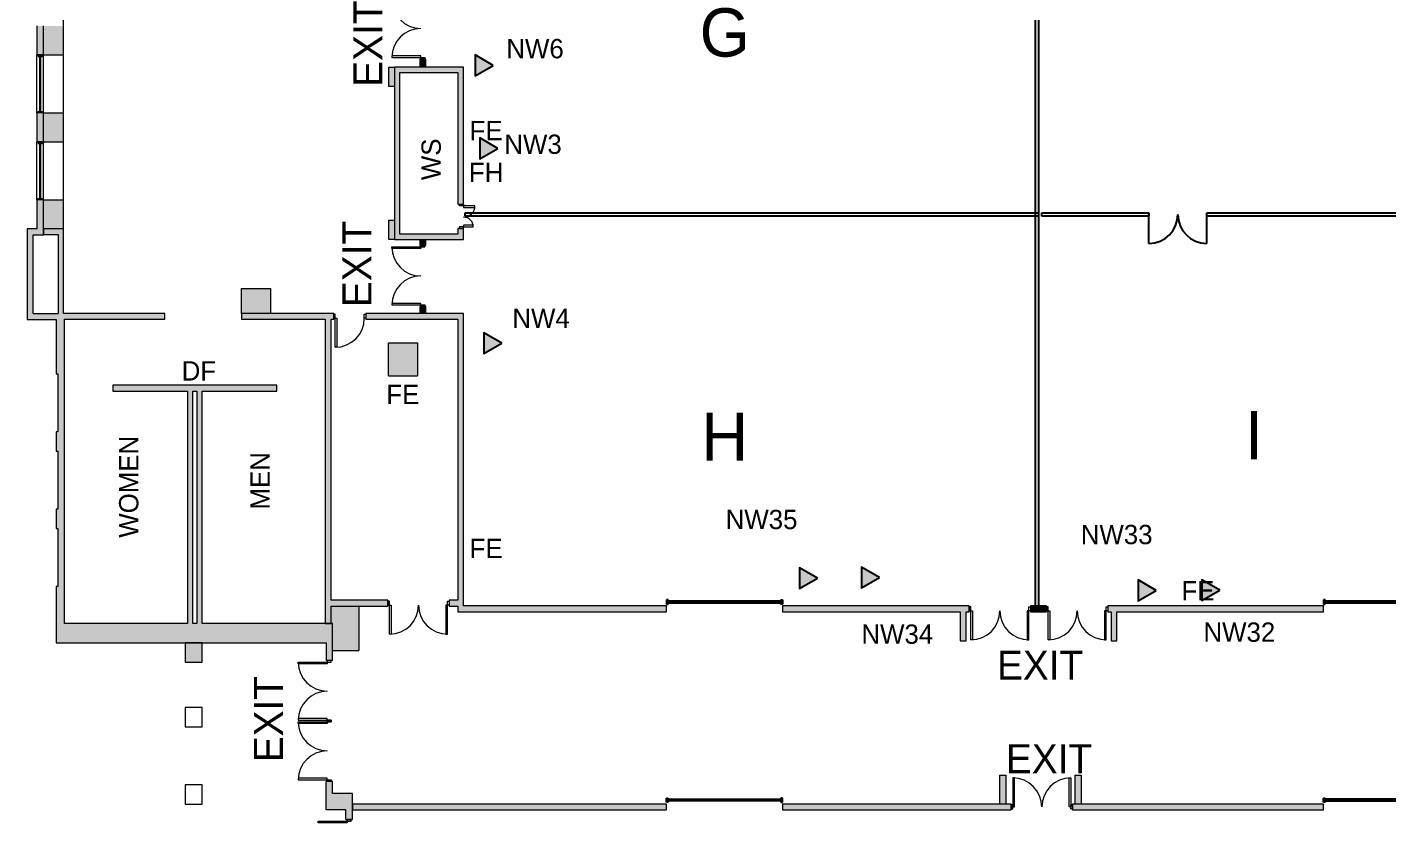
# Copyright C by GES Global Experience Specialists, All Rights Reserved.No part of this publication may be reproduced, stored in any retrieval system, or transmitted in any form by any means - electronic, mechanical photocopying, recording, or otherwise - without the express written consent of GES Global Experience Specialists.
# Model space of a CAD drawing. Header units: inches. Extents: x 619 to 4415, y -2787 to -96.
# Drawn here: x 619 to 2310, y -2763 to -1775 of the extents above; entities that cross this region are included whole.
import ezdxf
from ezdxf.enums import TextEntityAlignment as Align

# ---------------------------------------------------------------- set-up
doc = ezdxf.new("R2010")
doc.units = ezdxf.units.IN
doc.header["$LTSCALE"] = 100
doc.header["$MEASUREMENT"] = 0
doc.linetypes.add('DASHED', pattern=[19.05, 12.7, -6.35])
for name, color, linetype, lineweight in [('bldg_airwall', 52, 'DASHED', 25), ('bldg_doors', 7, 'CONTINUOUS', 13), ('bldg_fire', 1, 'CONTINUOUS', 13), ('bldg_glass', 7, 'CONTINUOUS', 13), ('bldg_text90', 94, 'CONTINUOUS', 25), ('bldg_wallint', 7, 'CONTINUOUS', 13), ('bldg_wallintsol', 7, 'CONTINUOUS', 13), ('data_jack', 110, 'CONTINUOUS', 25)]:
    doc.layers.add(name, color=color, linetype=linetype, lineweight=lineweight)
doc.layers.add('bldg_airwall_text', color=176, linetype='CONTINUOUS', lineweight=25, true_color=0x000080)
doc.layers.add('bldg_doors_service', color=7, linetype='CONTINUOUS')
doc.styles.add('bldgtx30', font='bldgtx30')
doc.styles.add('bldgtx36', font='bldgtx36')
doc.styles.add('showtx24', font='showtx24')

msp = doc.modelspace()

# ---------------------------------------------------------------- hatches: boundary and pattern name
at = {"layer": 'bldg_wallint'}
for points in [[(836.6, -2539.5), (815.6, -2539.5), (815.6, -2563.5), (836.6, -2563.5)], [(1023.5, -2726.5), (998.7, -2726.5), (998.7, -2711.7), (990.6, -2711.7), (990.6, -2747), (1015.3, -2747), (1015.3, -2759), (1023.5, -2759)]]:
    msp.add_hatch(color=256, dxfattribs=at).paths.add_polyline_path(points, flags=0)
at = {"layer": 'bldg_wallintsol'}
h = msp.add_hatch(color=256, dxfattribs=at)
h.paths.add_polyline_path([(664.5, -1665.7), (639.6, -1665.7), (639.6, -1701.7), (664.5, -1701.7)], flags=0)
h.paths.add_polyline_path([(664.5, -1773.7), (639.6, -1773.7), (639.6, -1809.7), (664.5, -1809.7)], flags=0)
h.paths.add_polyline_path([(664.5, -1881.7), (639.6, -1881.7), (639.6, -1917.7), (664.5, -1917.7)], flags=0)
h.paths.add_polyline_path([(664.5, -1989.7), (639.6, -1989.7), (639.6, -2025.7), (664.5, -2025.7)], flags=0)
for points in [[(639.6, -1773.7), (631.5, -1773.7), (631.5, -1809.7), (639.6, -1809.7)], [(1075.5, -1824.7), (1068.5, -1824.7), (1068.5, -1848.7), (1075.5, -1848.7)], [(1161.5, -1824.7), (1075.5, -1824.7), (1075.5, -2038.7), (1161.5, -2038.7), (1161.5, -2025.1), (1154.2, -2025.1), (1154.2, -2032.1), (1082.1, -2032.1), (1082.1, -1831.4), (1154.2, -1831.4), (1154.2, -1995.1), (1161.5, -1995.1)], [(1114.5, -1814.7), (1107.2, -1814.7), (1107.2, -1824.7), (1114.5, -1824.7)], [(639.6, -1881.7), (631.5, -1881.7), (631.5, -1917.7), (639.6, -1917.7)], [(1075.5, -2014.7), (1068.5, -2014.7), (1068.5, -2038.7), (1075.5, -2038.7)], [(1114.5, -2038.7), (1107.2, -2038.7), (1107.2, -2046.1), (1114.5, -2046.1)], [(885.5, -2099.5), (885.5, -2130.5), (921.5, -2130.5), (921.5, -2099.5)], [(1000.1, -2130.5), (996.8, -2130.5), (885.5, -2130.5), (885.5, -2137.8), (989.6, -2137.8), (989.6, -2486.7), (989.6, -2515.6), (996.8, -2515.6), (996.8, -2494), (1067.5, -2494), (1067.5, -2486.7), (996.8, -2486.7), (996.8, -2137.8), (1000.1, -2137.8)], [(1161.5, -2130.5), (1040.1, -2130.5), (1040.1, -2137.8), (1154.2, -2137.8), (1154.2, -2215.9), (1154.2, -2486.7), (1143.5, -2486.7), (1143.5, -2494), (1154.2, -2494), (1154.2, -2501), (1413.5, -2501), (1413.5, -2493.7), (1161.5, -2493.7), (1161.5, -2486.7), (1161.5, -2223.1)], [(1114.5, -2122.1), (1107.2, -2122.1), (1107.2, -2130.5), (1114.5, -2130.5)], [(1104, -2167), (1068, -2167), (1068, -2208), (1104, -2208)], [(1031.4, -2494), (996.8, -2494), (996.8, -2515.6), (998.7, -2515.6), (998.7, -2549.3), (1031.4, -2549.3)], [(1789.5, -2493.7), (1781.8, -2493.7), (1557.5, -2493.7), (1557.5, -2501), (1778.2, -2501), (1778.2, -2537), (1785.5, -2537), (1785.5, -2501), (1789.5, -2501)], [(1885.5, -2493.7), (1865.5, -2493.7), (1865.5, -2501), (1885.5, -2501)], [(2229.5, -2493.7), (1969.1, -2493.7), (1961.5, -2493.7), (1961.5, -2501), (1965.5, -2501), (1965.5, -2537), (1972.7, -2537), (1972.7, -2501), (2229.5, -2501)], [(1834.8, -2703.7), (1827.6, -2703.7), (1827.6, -2739.7), (1834.8, -2739.7)], [(1928.3, -2703.7), (1921, -2703.7), (1921, -2739.7), (1928.3, -2739.7)], [(1413.5, -2739.7), (1023.5, -2739.7), (1023.5, -2747), (1413.5, -2747)], [(1841.5, -2739.7), (1557.5, -2739.7), (1557.5, -2747), (1841.5, -2747)], [(2229.5, -2739.7), (1917.5, -2739.7), (1917.5, -2747), (2229.5, -2747)]]:
    msp.add_hatch(color=256, dxfattribs=at).paths.add_polyline_path(points, flags=0)
h = msp.add_hatch(color=256, dxfattribs=at)
h.paths.add_polyline_path([(998.7, -2515.6), (836.6, -2515.6), (836.6, -2227), (929.6, -2227), (929.6, -2219.8), (836.6, -2219.8), (818.6, -2219.8), (725.6, -2219.8), (725.6, -2227), (818.6, -2227), (818.6, -2515.6), (665.6, -2515.6), (665.6, -2137.8), (790.5, -2137.8), (790.5, -2130.5), (664.5, -2130.5), (664.5, -2025.7), (639.6, -2025.7), (639.6, -2032.4), (657.8, -2032.4), (657.8, -2130.5), (627, -2130.5), (627, -2033.2), (639.6, -2033.2), (639.6, -1989.7), (631.5, -1989.7), (631.5, -2025.7), (619.5, -2025.7), (619.5, -2138), (655.5, -2138), (655.5, -2205.7), (657.5, -2205.7), (657.5, -2277.7), (655.5, -2277.7), (655.5, -2301.7), (657.5, -2301.7), (657.5, -2373.7), (655.5, -2373.7), (655.5, -2397.7), (657.5, -2397.7), (657.5, -2469.7), (655.5, -2469.7), (655.5, -2539.5), (990.6, -2539.5), (990.6, -2561.7), (998.7, -2561.7)], flags=0)
h.paths.add_polyline_path([(830, -2515.6), (825.2, -2515.6), (825.2, -2227), (830, -2227)], flags=0)
at = {"layer": 'data_jack'}
for points in [[(1198.3, -1822.7), (1175.9, -1809.7), (1175.9, -1835.6)], [(1203.8, -1925.6), (1181.4, -1912.7), (1181.4, -1938.5)], [(1208.8, -2167.6), (1186.4, -2154.7), (1186.4, -2180.5)], [(1600.8, -2459.4), (1578.4, -2446.5), (1578.4, -2472.3)], [(1677.9, -2458.5), (1655.5, -2445.6), (1655.5, -2471.5)], [(1999.2, -2461.5), (1999.2, -2487.4), (2021.6, -2474.4)], [(2078.1, -2461.3), (2078.1, -2487.2), (2100.5, -2474.2)]]:
    msp.add_hatch(color=256, dxfattribs=at).paths.add_polyline_path(points, flags=0)

# ---------------------------------------------------------------- linework, layer by layer
at = {"layer": 'bldg_airwall', "linetype": 'CONTINUOUS'}
for p, q in [((2012.5, -2043.7), (2012.5, -2007.7)), ((2084.5, -2043.7), (2084.5, -2007.7))]:
    msp.add_line(p, q, dxfattribs=at)
at = {"layer": 'bldg_airwall'}
for points in [[(1871.5, -1631), (1875.5, -1631), (1875.5, -2497.2), (1871.5, -2497.2)], [(1163.5, -2005.7), (1875.5, -2005.7), (1875.5, -2009.7), (1163.5, -2009.7)], [(1879.5, -2005.7), (2012.5, -2005.7), (2012.5, -2009.7), (1879.5, -2009.7)], [(2084.5, -2005.7), (2384.5, -2005.7), (2384.5, -2009.7), (2084.5, -2009.7)]]:
    msp.add_lwpolyline(points, close=True, dxfattribs=at)
at = {"layer": 'bldg_airwall', "linetype": 'CONTINUOUS'}
for centre, start, end in [((2012.5, -2007.7), 270, 0), ((2084.5, -2007.7), 180, 270)]:
    msp.add_arc(centre, 36, start, end, dxfattribs=at)
at = {"layer": 'bldg_doors'}
for p, q in [((1108.3, -1810.7), (1072.3, -1810.7)), ((1072.3, -1810.7), (1072.3, -1812.7)), ((1072.3, -1812.7), (1108.3, -1812.7)), ((1108.3, -1812.7), (1108.3, -1810.7)), ((1108.3, -1814.7), (1108.3, -1812.7)), ((1108.3, -1812.7), (1113.3, -1812.7)), ((1113.3, -1814.7), (1108.3, -1814.7)), ((1113.3, -1812.7), (1113.3, -1814.7)), ((1156.5, -1997.1), (1156.5, -1995.1)), ((1156.5, -1995.1), (1161.5, -1995.1)), ((1161.5, -1995.1), (1161.5, -1997.1)), ((1161.5, -1997.1), (1156.5, -1997.1)), ((1161.5, -1997.1), (1161.5, -1999.1)), ((1175.5, -1997.1), (1161.5, -1997.1)), ((1161.5, -1999.1), (1175.5, -1999.1)), ((1175.5, -1999.1), (1175.5, -1997.1)), ((1156.5, -2023.1), (1156.5, -2025.1)), ((1161.5, -2023.1), (1156.5, -2023.1)), ((1156.5, -2025.1), (1161.5, -2025.1)), ((1173.5, -2021.1), (1161.5, -2021.1)), ((1161.5, -2021.1), (1161.5, -2023.1)), ((1161.5, -2025.1), (1161.5, -2023.1)), ((1161.5, -2023.1), (1173.5, -2023.1)), ((1173.5, -2023.1), (1173.5, -2021.1)), ((1072.3, -2050.1), (1072.3, -2048.1)), ((1072.3, -2048.1), (1108.3, -2048.1)), ((1108.3, -2050.1), (1072.3, -2050.1)), ((1113.3, -2046.1), (1108.3, -2046.1)), ((1108.3, -2046.1), (1108.3, -2048.1)), ((1108.3, -2048.1), (1113.3, -2048.1)), ((1108.3, -2048.1), (1108.3, -2050.1)), ((1113.3, -2048.1), (1113.3, -2046.1)), ((1108.3, -2118.1), (1072.3, -2118.1)), ((1072.3, -2118.1), (1072.3, -2120.1)), ((1072.3, -2120.1), (1108.3, -2120.1)), ((1108.3, -2120.1), (1108.3, -2118.1)), ((1108.3, -2122.1), (1108.3, -2120.1)), ((1108.3, -2120.1), (1113.3, -2120.1)), ((1113.3, -2122.1), (1108.3, -2122.1)), ((1113.3, -2120.1), (1113.3, -2122.1)), ((1002.1, -2131.6), (1000.1, -2131.6)), ((1000.1, -2131.6), (1000.1, -2136.6)), ((1000.1, -2136.6), (1002.1, -2136.6)), ((1002.1, -2136.6), (1002.1, -2131.6)), ((1002.1, -2136.6), (1004.1, -2136.6)), ((1002.1, -2172.6), (1002.1, -2136.6)), ((1004.1, -2136.6), (1004.1, -2172.6)), ((1038.1, -2131.6), (1040.1, -2131.6)), ((1038.1, -2136.6), (1038.1, -2131.6)), ((1040.1, -2136.6), (1038.1, -2136.6)), ((1040.1, -2131.6), (1040.1, -2136.6)), ((1004.1, -2172.6), (1002.1, -2172.6)), ((1069.5, -2487.9), (1067.5, -2487.9)), ((1067.5, -2487.9), (1067.5, -2492.9)), ((1067.5, -2492.9), (1069.5, -2492.9)), ((1069.5, -2492.9), (1069.5, -2487.9)), ((1069.5, -2492.9), (1071.5, -2492.9)), ((1069.5, -2528.9), (1069.5, -2492.9)), ((1071.5, -2492.9), (1071.5, -2528.9)), ((1141.5, -2492.9), (1139.5, -2492.9)), ((1139.5, -2492.9), (1139.5, -2528.9)), ((1141.5, -2487.9), (1143.5, -2487.9)), ((1141.5, -2492.9), (1141.5, -2487.9)), ((1141.5, -2528.9), (1141.5, -2492.9)), ((1143.5, -2492.9), (1141.5, -2492.9)), ((1143.5, -2487.9), (1143.5, -2492.9)), ((1791.5, -2494.9), (1789.5, -2494.9)), ((1789.5, -2494.9), (1789.5, -2499.9)), ((1789.5, -2499.9), (1791.5, -2499.9)), ((1791.5, -2499.9), (1791.5, -2494.9)), ((1791.5, -2499.9), (1793.5, -2499.9)), ((1791.5, -2535.9), (1791.5, -2499.9)), ((1793.5, -2499.9), (1793.5, -2535.9)), ((1863.5, -2499.9), (1861.5, -2499.9)), ((1861.5, -2499.9), (1861.5, -2535.9)), ((1863.5, -2494.9), (1865.5, -2494.9)), ((1863.5, -2499.9), (1863.5, -2494.9)), ((1863.5, -2535.9), (1863.5, -2499.9)), ((1865.5, -2499.9), (1863.5, -2499.9)), ((1865.5, -2494.9), (1865.5, -2499.9)), ((1887.5, -2494.9), (1885.5, -2494.9)), ((1885.5, -2494.9), (1885.5, -2499.9)), ((1885.5, -2499.9), (1887.5, -2499.9)), ((1887.5, -2499.9), (1887.5, -2494.9)), ((1887.5, -2499.9), (1889.5, -2499.9)), ((1887.5, -2535.9), (1887.5, -2499.9)), ((1889.5, -2499.9), (1889.5, -2535.9)), ((1959.5, -2499.9), (1957.5, -2499.9)), ((1957.5, -2499.9), (1957.5, -2535.9)), ((1959.5, -2494.9), (1961.5, -2494.9)), ((1959.5, -2499.9), (1959.5, -2494.9)), ((1959.5, -2535.9), (1959.5, -2499.9)), ((1961.5, -2499.9), (1959.5, -2499.9)), ((1961.5, -2494.9), (1961.5, -2499.9)), ((1071.5, -2528.9), (1069.5, -2528.9)), ((1139.5, -2528.9), (1141.5, -2528.9)), ((1793.5, -2535.9), (1791.5, -2535.9)), ((1861.5, -2535.9), (1863.5, -2535.9)), ((1889.5, -2535.9), (1887.5, -2535.9)), ((1957.5, -2535.9), (1959.5, -2535.9)), ((956.1, -2565.7), (956.1, -2563.7)), ((956.1, -2563.7), (992.1, -2563.7)), ((992.1, -2565.7), (956.1, -2565.7)), ((997.1, -2561.7), (992.1, -2561.7)), ((992.1, -2561.7), (992.1, -2563.7)), ((997.1, -2561.7), (992.1, -2561.7)), ((992.1, -2561.7), (992.1, -2563.7)), ((992.1, -2563.7), (997.1, -2563.7)), ((992.1, -2563.7), (992.1, -2565.7)), ((992.1, -2563.7), (997.1, -2563.7)), ((997.1, -2563.7), (997.1, -2561.7)), ((997.1, -2563.7), (997.1, -2561.7)), ((992.1, -2633.7), (956.1, -2633.7)), ((956.1, -2633.7), (956.1, -2635.7)), ((956.1, -2635.7), (992.1, -2635.7)), ((956.1, -2639.7), (956.1, -2637.7)), ((956.1, -2637.7), (992.1, -2637.7)), ((992.1, -2635.7), (992.1, -2633.7)), ((992.1, -2637.7), (992.1, -2635.7)), ((992.1, -2635.7), (997.1, -2635.7)), ((997.1, -2635.7), (992.1, -2635.7)), ((992.1, -2635.7), (992.1, -2637.7)), ((997.1, -2637.7), (992.1, -2637.7)), ((992.1, -2637.7), (992.1, -2639.7)), ((992.1, -2637.7), (997.1, -2637.7)), ((997.1, -2635.7), (997.1, -2637.7)), ((997.1, -2637.7), (997.1, -2635.7)), ((992.1, -2639.7), (956.1, -2639.7)), ((992.1, -2707.7), (956.1, -2707.7)), ((956.1, -2707.7), (956.1, -2709.7)), ((956.1, -2709.7), (992.1, -2709.7)), ((992.1, -2709.7), (992.1, -2707.7)), ((992.1, -2711.7), (992.1, -2709.7)), ((992.1, -2711.7), (992.1, -2709.7)), ((992.1, -2709.7), (997.1, -2709.7)), ((997.1, -2711.7), (992.1, -2711.7)), ((997.1, -2711.7), (992.1, -2711.7)), ((997.1, -2709.7), (997.1, -2711.7)), ((997.1, -2709.7), (997.1, -2711.7)), ((1845.5, -2707.4), (1843.5, -2707.4)), ((1843.5, -2707.4), (1843.5, -2743.4)), ((1845.5, -2743.4), (1845.5, -2707.4)), ((1913.5, -2743.4), (1913.5, -2707.4)), ((1913.5, -2707.4), (1915.5, -2707.4)), ((1915.5, -2707.4), (1915.5, -2743.4)), ((1843.5, -2740.9), (1841.5, -2740.9)), ((1841.5, -2740.9), (1841.5, -2745.9)), ((1841.5, -2745.9), (1843.5, -2745.9)), ((1843.5, -2745.9), (1843.5, -2740.9)), ((1843.5, -2743.4), (1845.5, -2743.4)), ((1915.5, -2743.4), (1913.5, -2743.4)), ((1915.5, -2740.9), (1917.5, -2740.9)), ((1915.5, -2745.9), (1915.5, -2740.9)), ((1917.5, -2745.9), (1915.5, -2745.9)), ((1917.5, -2740.9), (1917.5, -2745.9)), ((980.9, -2763), (980.9, -2761)), ((980.9, -2761), (1016.9, -2761)), ((1016.9, -2763), (980.9, -2763)), ((1021.9, -2759), (1016.9, -2759)), ((1016.9, -2759), (1016.9, -2761)), ((1016.9, -2761), (1021.9, -2761)), ((1016.9, -2761), (1016.9, -2763)), ((1021.9, -2761), (1021.9, -2759))]:
    msp.add_line(p, q, dxfattribs=at)
for centre, radius, start, end in [((1108.3, -1740.7), 36, 180, -90), ((1108.3, -1812.7), 36, 90, 180), ((1161.5, -1997.1), 14, 270, 0), ((1161.5, -2023.1), 12, 0, 90), ((1108.3, -2048.1), 36, 180, -90), ((1108.3, -2120.1), 36, 90, 180), ((1002.1, -2136.6), 36, 270, 0), ((1069.5, -2492.9), 36, -90, 0), ((1141.5, -2492.9), 36, 180, 270), ((1791.5, -2499.9), 36, -90, 0), ((1863.5, -2499.9), 36, 180, 270), ((1887.5, -2499.9), 36, -90, 0), ((1959.5, -2499.9), 36, 180, 270), ((992.1, -2563.7), 36, 180, -90), ((992.1, -2635.7), 36, 90, 180), ((992.1, -2637.7), 36, 180, -90), ((992.1, -2709.7), 36, 90, 180), ((1843.5, -2743.4), 36, 0, 90), ((1915.5, -2743.4), 36, 90, 180)]:
    msp.add_arc(centre, radius, start, end, dxfattribs=at)
at = {"layer": 'bldg_doors_service'}
for p, q in [((1415.5, -2486.4), (1413.5, -2486.4)), ((1413.5, -2486.4), (1413.5, -2491.4)), ((1413.5, -2491.4), (1415.5, -2491.4)), ((1415.5, -2491.4), (1415.5, -2486.4)), ((1555.5, -2487.9), (1415.5, -2487.9)), ((1415.5, -2487.9), (1415.5, -2489.9)), ((1415.5, -2489.9), (1555.5, -2489.9)), ((1555.5, -2486.4), (1557.5, -2486.4)), ((1555.5, -2491.4), (1555.5, -2486.4)), ((1555.5, -2489.9), (1555.5, -2487.9)), ((1557.5, -2491.4), (1555.5, -2491.4)), ((1557.5, -2486.4), (1557.5, -2491.4)), ((2231.5, -2486.4), (2229.5, -2486.4)), ((2229.5, -2486.4), (2229.5, -2491.4)), ((2229.5, -2491.4), (2231.5, -2491.4)), ((2231.5, -2491.4), (2231.5, -2486.4)), ((2371.5, -2487.9), (2231.5, -2487.9)), ((2231.5, -2487.9), (2231.5, -2489.9)), ((2231.5, -2489.9), (2371.5, -2489.9)), ((1413.5, -2737.4), (1413.5, -2732.4)), ((1413.5, -2732.4), (1415.5, -2732.4)), ((1415.5, -2737.4), (1413.5, -2737.4)), ((1415.5, -2732.4), (1415.5, -2737.4)), ((1415.5, -2735.9), (1415.5, -2733.9)), ((1415.5, -2733.9), (1555.5, -2733.9)), ((1555.5, -2735.9), (1415.5, -2735.9)), ((1557.5, -2732.4), (1555.5, -2732.4)), ((1555.5, -2732.4), (1555.5, -2737.4)), ((1555.5, -2733.9), (1555.5, -2735.9)), ((1555.5, -2737.4), (1557.5, -2737.4)), ((1557.5, -2737.4), (1557.5, -2732.4)), ((2229.5, -2737.4), (2229.5, -2732.4)), ((2229.5, -2732.4), (2231.5, -2732.4)), ((2231.5, -2737.4), (2229.5, -2737.4)), ((2231.5, -2732.4), (2231.5, -2737.4)), ((2231.5, -2733.9), (2231.5, -2735.9)), ((2371.5, -2733.9), (2231.5, -2733.9)), ((2231.5, -2735.9), (2371.5, -2735.9))]:
    msp.add_line(p, q, dxfattribs=at)
at = {"layer": 'bldg_glass'}
for p, q in [((631.5, -1881.7), (631.5, -1809.7)), ((637.9, -1809.7), (633.2, -1809.7)), ((633.2, -1809.7), (633.2, -1811.7)), ((633.2, -1811.7), (637.9, -1811.7)), ((636.5, -1811.7), (634.5, -1811.7)), ((634.5, -1811.7), (634.5, -1879.8)), ((634.5, -1813.7), (636.5, -1813.7)), ((635.5, -1877.8), (635.5, -1813.7)), ((636.5, -1879.8), (636.5, -1811.7)), ((637.9, -1811.7), (637.9, -1809.7)), ((639.6, -1881.7), (639.6, -1809.7)), ((633.2, -1881.7), (633.2, -1879.8)), ((633.2, -1879.8), (637.9, -1879.8)), ((637.9, -1881.7), (633.2, -1881.7)), ((634.5, -1877.8), (636.5, -1877.8)), ((634.5, -1879.8), (636.5, -1879.8)), ((637.9, -1879.8), (637.9, -1881.7)), ((631.5, -1989.7), (631.5, -1917.7)), ((637.9, -1917.7), (633.2, -1917.7)), ((633.2, -1917.7), (633.2, -1919.7)), ((633.2, -1919.7), (637.9, -1919.7)), ((636.5, -1919.7), (634.5, -1919.7)), ((634.5, -1919.7), (634.5, -1987.8)), ((634.5, -1921.7), (636.5, -1921.7)), ((635.5, -1985.8), (635.5, -1921.7)), ((636.5, -1987.8), (636.5, -1919.7)), ((637.9, -1919.7), (637.9, -1917.7)), ((639.6, -1989.7), (639.6, -1917.7)), ((633.2, -1989.7), (633.2, -1987.8)), ((633.2, -1987.8), (637.9, -1987.8)), ((637.9, -1989.7), (633.2, -1989.7)), ((634.5, -1985.8), (636.5, -1985.8)), ((634.5, -1987.8), (636.5, -1987.8)), ((637.9, -1987.8), (637.9, -1989.7))]:
    msp.add_line(p, q, dxfattribs=at)
at = {"layer": 'bldg_wallint'}
for p, q in [((664.5, -2025.7), (664.5, -1557.7)), ((631.5, -1773.7), (631.5, -1809.7)), ((639.6, -1809.7), (639.6, -1773.7)), ((631.5, -1809.7), (639.6, -1809.7)), ((639.6, -1809.7), (664.5, -1809.7)), ((1068.5, -1848.7), (1068.5, -1824.7)), ((1068.5, -1824.7), (1075.5, -1824.7)), ((1161.5, -1824.7), (1075.5, -1824.7)), ((1075.5, -1824.7), (1075.5, -2038.7)), ((1107.2, -1814.7), (1107.2, -1824.7)), ((1114.5, -1814.7), (1107.2, -1814.7)), ((1114.5, -1824.7), (1114.5, -1814.7)), ((1161.5, -1995.1), (1161.5, -1824.7)), ((1082.1, -1831.4), (1154.2, -1831.4)), ((1082.1, -2032.1), (1082.1, -1831.4)), ((1154.2, -1831.4), (1154.2, -1995.1)), ((1075.5, -1848.7), (1068.5, -1848.7)), ((631.5, -1881.7), (631.5, -1917.7)), ((639.6, -1881.7), (631.5, -1881.7)), ((639.6, -1917.7), (639.6, -1881.7)), ((639.6, -1881.7), (664.5, -1881.7)), ((631.5, -1917.7), (639.6, -1917.7)), ((639.6, -1917.7), (664.5, -1917.7)), ((631.5, -1989.7), (631.5, -2025.7)), ((639.6, -1989.7), (631.5, -1989.7)), ((639.6, -2033.2), (639.6, -1989.7)), ((639.6, -1989.7), (664.5, -1989.7)), ((1154.2, -1995.1), (1161.5, -1995.1)), ((619.5, -2025.7), (619.5, -2138)), ((631.5, -2025.7), (619.5, -2025.7)), ((664.5, -2025.7), (639.6, -2025.7)), ((639.6, -2025.7), (639.6, -2032.4)), ((664.5, -2130.5), (664.5, -2025.7)), ((1068.5, -2038.7), (1068.5, -2014.7)), ((1068.5, -2014.7), (1075.5, -2014.7)), ((1154.2, -2025.1), (1154.2, -2032.1)), ((1161.5, -2025.1), (1154.2, -2025.1)), ((1161.5, -2038.7), (1161.5, -2025.1)), ((627, -2130.5), (627, -2033.2)), ((627, -2033.2), (639.6, -2033.2)), ((639.6, -2032.4), (657.8, -2032.4)), ((657.8, -2032.4), (657.8, -2130.5)), ((1075.5, -2038.7), (1068.5, -2038.7)), ((1075.5, -2038.7), (1161.5, -2038.7)), ((1154.2, -2032.1), (1082.1, -2032.1)), ((1107.2, -2038.7), (1107.2, -2046.1)), ((1114.5, -2046.1), (1114.5, -2038.7)), ((1107.2, -2046.1), (1114.5, -2046.1)), ((885.5, -2130.5), (885.5, -2099.5)), ((885.5, -2099.5), (921.5, -2099.5)), ((921.5, -2099.5), (921.5, -2130.5)), ((627, -2130.5), (657.8, -2130.5)), ((790.5, -2130.5), (664.5, -2130.5)), ((790.5, -2137.8), (790.5, -2130.5)), ((996.8, -2130.5), (885.5, -2130.5)), ((885.5, -2130.5), (885.5, -2137.8)), ((1000.1, -2130.5), (996.8, -2130.5)), ((1000.1, -2137.8), (1000.1, -2130.5)), ((1000.1, -2130.5), (1000.1, -2137.8)), ((1161.5, -2130.5), (1040.1, -2130.5)), ((1040.1, -2130.5), (1040.1, -2137.8)), ((1107.2, -2122.1), (1107.2, -2130.5)), ((1114.5, -2122.1), (1107.2, -2122.1)), ((1114.5, -2130.5), (1114.5, -2122.1)), ((1161.5, -2223.1), (1161.5, -2130.5)), ((619.5, -2138), (655.5, -2138)), ((655.5, -2138), (655.5, -2205.7)), ((665.6, -2515.6), (665.6, -2137.8)), ((665.6, -2137.8), (790.5, -2137.8)), ((885.5, -2137.8), (989.6, -2137.8)), ((989.6, -2137.8), (989.6, -2486.7)), ((996.8, -2486.7), (996.8, -2137.8)), ((996.8, -2137.8), (1000.1, -2137.8)), ((1040.1, -2137.8), (1154.2, -2137.8)), ((1154.2, -2137.8), (1154.2, -2486.7)), ((1154.2, -2137.8), (1154.2, -2215.9)), ((1068, -2208), (1068, -2167)), ((1068, -2167), (1104, -2167)), ((1104, -2167), (1104, -2208)), ((655.5, -2205.7), (657.5, -2205.7)), ((657.5, -2205.7), (657.5, -2277.7)), ((1068, -2208), (1104, -2208)), ((818.6, -2219.8), (725.6, -2219.8)), ((725.6, -2219.8), (725.6, -2227)), ((725.6, -2227), (818.6, -2227)), ((836.6, -2219.8), (818.6, -2219.8)), ((818.6, -2227), (818.6, -2515.6)), ((825.2, -2515.6), (825.2, -2227)), ((825.2, -2227), (830, -2227)), ((830, -2227), (830, -2515.6)), ((929.6, -2219.8), (836.6, -2219.8)), ((836.6, -2515.6), (836.6, -2227)), ((836.6, -2227), (929.6, -2227)), ((929.6, -2227), (929.6, -2219.8)), ((1161.5, -2486.7), (1161.5, -2223.1)), ((655.5, -2277.7), (655.5, -2301.7)), ((657.5, -2277.7), (655.5, -2277.7)), ((655.5, -2301.7), (657.5, -2301.7)), ((657.5, -2301.7), (657.5, -2373.7)), ((655.5, -2373.7), (655.5, -2397.7)), ((657.5, -2373.7), (655.5, -2373.7)), ((655.5, -2397.7), (657.5, -2397.7)), ((657.5, -2397.7), (657.5, -2469.7)), ((655.5, -2469.7), (655.5, -2539.5)), ((657.5, -2469.7), (655.5, -2469.7)), ((989.6, -2486.7), (989.6, -2515.6)), ((1067.5, -2486.7), (996.8, -2486.7)), ((996.8, -2515.6), (996.8, -2494)), ((996.8, -2494), (1067.5, -2494)), ((1031.4, -2494), (1031.4, -2549.3)), ((1067.5, -2494), (1067.5, -2486.7)), ((1154.2, -2486.7), (1143.5, -2486.7)), ((1143.5, -2486.7), (1143.5, -2494)), ((1143.5, -2494), (1154.2, -2494)), ((1154.2, -2494), (1154.2, -2501)), ((1154.2, -2501), (1413.5, -2501)), ((1161.5, -2493.7), (1161.5, -2486.7)), ((1413.5, -2493.7), (1161.5, -2493.7)), ((1413.5, -2501), (1413.5, -2493.7)), ((1781.8, -2493.7), (1557.5, -2493.7)), ((1557.5, -2493.7), (1557.5, -2501)), ((1557.5, -2501), (1778.2, -2501)), ((1778.2, -2501), (1778.2, -2537)), ((1789.5, -2493.7), (1781.8, -2493.7)), ((1785.5, -2537), (1785.5, -2501)), ((1785.5, -2501), (1789.5, -2501)), ((1789.5, -2501), (1789.5, -2493.7)), ((1885.5, -2493.7), (1865.5, -2493.7)), ((1865.5, -2493.7), (1865.5, -2501)), ((1865.5, -2501), (1885.5, -2501)), ((1885.5, -2501), (1885.5, -2493.7)), ((1969.1, -2493.7), (1961.5, -2493.7)), ((1961.5, -2493.7), (1961.5, -2501)), ((1961.5, -2501), (1965.5, -2501)), ((1965.5, -2501), (1965.5, -2537)), ((2229.5, -2493.7), (1969.1, -2493.7)), ((1972.7, -2501), (2229.5, -2501)), ((1972.7, -2537), (1972.7, -2501)), ((2229.5, -2501), (2229.5, -2493.7)), ((818.6, -2515.6), (665.6, -2515.6)), ((830, -2515.6), (825.2, -2515.6)), ((998.7, -2515.6), (836.6, -2515.6)), ((989.6, -2515.6), (996.8, -2515.6)), ((998.7, -2561.7), (998.7, -2515.6)), ((655.5, -2539.5), (990.6, -2539.5)), ((815.6, -2539.5), (815.6, -2563.5)), ((836.6, -2539.5), (815.6, -2539.5)), ((836.6, -2563.5), (836.6, -2539.5)), ((990.6, -2539.5), (990.6, -2561.7)), ((998.7, -2549.3), (1031.4, -2549.3)), ((1778.2, -2537), (1785.5, -2537)), ((1965.5, -2537), (1972.7, -2537)), ((815.6, -2563.5), (836.6, -2563.5)), ((998.7, -2561.7), (990.6, -2561.7)), ((815.6, -2619.7), (815.6, -2643.7)), ((836.6, -2619.7), (815.6, -2619.7)), ((836.6, -2643.7), (836.6, -2619.7)), ((815.6, -2643.7), (836.6, -2643.7)), ((1827.6, -2703.7), (1834.8, -2703.7)), ((1827.6, -2739.7), (1827.6, -2703.7)), ((1834.8, -2703.7), (1834.8, -2739.7)), ((1921, -2703.7), (1928.3, -2703.7)), ((1921, -2739.7), (1921, -2703.7)), ((1928.3, -2703.7), (1928.3, -2739.7)), ((815.6, -2715.7), (815.6, -2739.7)), ((836.6, -2715.7), (815.6, -2715.7)), ((836.6, -2739.7), (836.6, -2715.7)), ((998.7, -2711.7), (990.6, -2711.7)), ((990.6, -2747), (990.6, -2711.7)), ((998.3, -2711.7), (991, -2711.7)), ((998.7, -2726.5), (998.7, -2711.7)), ((1023.5, -2726.5), (998.7, -2726.5)), ((1023.5, -2759), (1023.5, -2726.5)), ((815.6, -2739.7), (836.6, -2739.7)), ((1015.3, -2747), (990.6, -2747)), ((1015.3, -2759), (1015.3, -2747)), ((1413.5, -2739.7), (1023.5, -2739.7)), ((1023.5, -2739.7), (1023.5, -2747)), ((1023.5, -2747), (1413.5, -2747)), ((1413.5, -2747), (1413.5, -2739.7)), ((1557.5, -2739.7), (1557.5, -2747)), ((1841.5, -2739.7), (1557.5, -2739.7)), ((1557.5, -2747), (1841.5, -2747)), ((1841.5, -2747), (1841.5, -2739.7)), ((2229.5, -2739.7), (1917.5, -2739.7)), ((1917.5, -2747), (1917.5, -2739.7)), ((1917.5, -2739.7), (1917.5, -2747)), ((1917.5, -2747), (2229.5, -2747)), ((2229.5, -2747), (2229.5, -2739.7)), ((1015.3, -2759), (1023.5, -2759))]:
    msp.add_line(p, q, dxfattribs=at)
at = {"layer": 'data_jack'}
for points in [[(1198.3, -1822.7), (1175.9, -1809.7), (1175.9, -1835.6)], [(1203.8, -1925.6), (1181.4, -1912.7), (1181.4, -1938.5)], [(1208.8, -2167.6), (1186.4, -2154.7), (1186.4, -2180.5)], [(1600.8, -2459.4), (1578.4, -2446.5), (1578.4, -2472.3)], [(1677.9, -2458.5), (1655.5, -2445.6), (1655.5, -2471.5)], [(2021.6, -2474.4), (1999.2, -2461.5), (1999.2, -2487.4)], [(2100.5, -2474.2), (2078.1, -2461.3), (2078.1, -2487.2)]]:
    msp.add_lwpolyline(points, close=True, dxfattribs=at)

# ---------------------------------------------------------------- texts
at = {"layer": 'bldg_airwall_text', "style": 'bldgtx36'}
for s, p in [('G', (1485.8, -1811.7)), ('H', (1485.8, -2313.6)), ('I', (2142.9, -2311.9))]:
    msp.add_text(s, height=60, dxfattribs=at).set_placement(p, align=Align.CENTER)
at = {"layer": 'bldg_fire', "style": 'bldgtx36'}
for s, p in [('FE', (1189.4, -1915.5)), ('FH', (1189.4, -1967.6)), ('FE', (1086, -2243.1)), ('FE', (1189.4, -2434.3)), ('FE', (2073.4, -2486.9))]:
    msp.add_text(s, height=24, dxfattribs=at).set_placement(p, align=Align.CENTER)
at = {"layer": 'bldg_text90'}
for s, height, style, p in [('EXIT', 36, 'bldgtx36', (1060.5, -1795.6)), ('EXIT', 36, 'bldgtx36', (1047, -2069.2)), ('WOMEN', 24, 'bldgtx30', (757.5, -2345.8)), ('MEN', 24, 'bldgtx30', (920.6, -2338.4)), ('EXIT', 36, 'bldgtx36', (937, -2634.3))]:
    msp.add_text(s, height=height, rotation=90, dxfattribs=dict(at, style=style)).set_placement(p, align=Align.CENTER)
at = {"layer": 'bldg_text90', "style": 'bldgtx36'}
msp.add_text('WS', height=24, rotation=90, dxfattribs=at).set_placement((1133.1, -1965.1))
at = {"layer": 'bldg_text90'}
for s, height, style, p in [('DF', 24, 'bldgtx30', (832.7, -2213.9)), ('EXIT', 36, 'bldgtx36', (1877.4, -2585.3)), ('EXIT', 36, 'bldgtx36', (1888.5, -2701.5))]:
    msp.add_text(s, height=height, dxfattribs=dict(at, style=style)).set_placement(p, align=Align.CENTER)
at = {"layer": 'data_jack', "style": 'showtx24'}
for s, p in [('NW6', (1214.5, -1813.8)), ('NW3', (1212, -1932.5)), ('NW4', (1222, -2148.5)), ('NW35', (1486.9, -2398.4)), ('NW33', (1927.9, -2417.1)), ('NW34', (1655.5, -2540.8)), ('NW32', (2080.3, -2538.3))]:
    msp.add_text(s, height=24, dxfattribs=at).set_placement(p)

doc.saveas('drawing.dxf')
